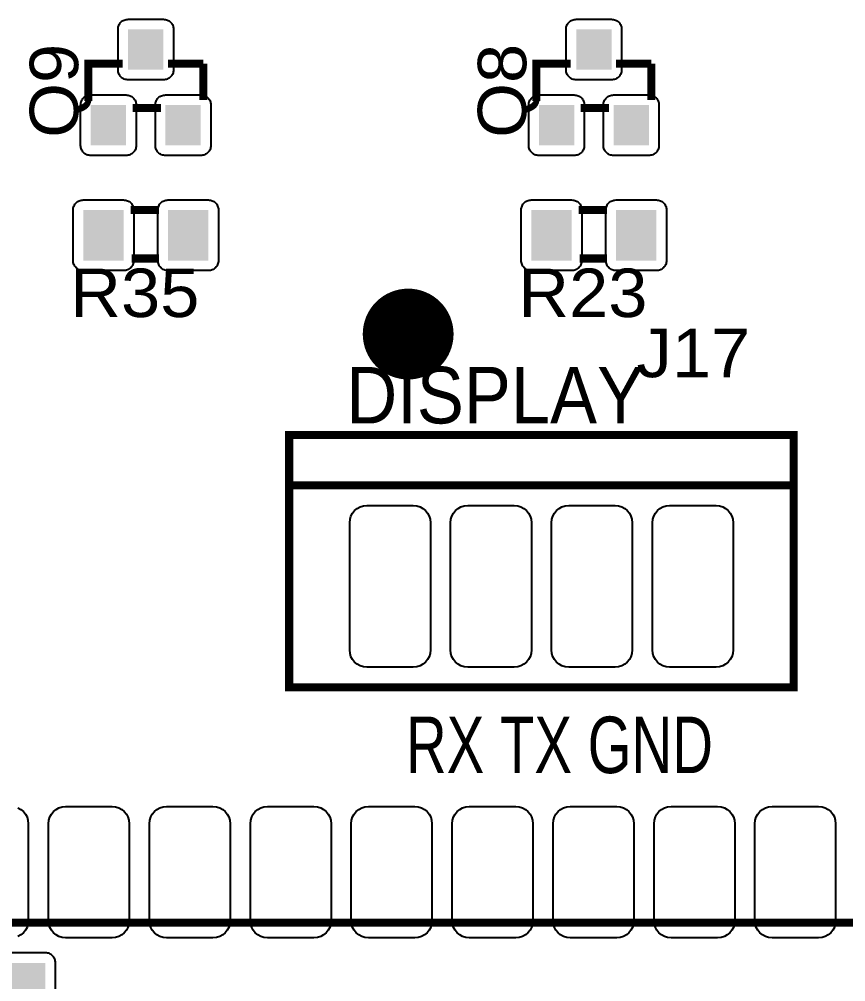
# Model space of a CAD drawing. Header units: inches. Extents: x 18.7 to 39.4, y 4.3 to 20.5.
# Drawn here: x 32.329 to 33.558, y 12.969 to 14.4 of the extents above; entities that cross this region are included whole.
import ezdxf

# ---------------------------------------------------------------- set-up
doc = ezdxf.new("R2010")
doc.units = ezdxf.units.IN
doc.header["$MEASUREMENT"] = 0
doc.styles.get("Standard").update_dxf_attribs({"font": 'arial.ttf'})

# ---------------------------------------------------------------- blocks, each defined once
blk = doc.blocks.new('RPAD')
blk.add_trace([(-0.5, -0.5), (-0.5, 0.5), (0.5, -0.5), (0.5, 0.5)])
blk = doc.blocks.new('EPAD')
at = {"const_width": 0.5}
blk.add_lwpolyline([(-0.25, 0, 1), (0.25, 0, 1)], format="xyb", close=True, dxfattribs=at)
blk = doc.blocks.new('NextionControl')
for points in [[(45.5058, 12.9191), (45.4533, 12.9191), (45.4518, 12.9192), (45.4503, 12.9194), (45.4488, 12.9198), (45.4474, 12.9203), (45.4461, 12.9209), (45.4449, 12.9216), (45.4437, 12.9225), (45.4427, 12.9234), (45.4417, 12.9245), (45.4409, 12.9257), (45.4401, 12.9269), (45.4395, 12.9282), (45.439, 12.9296), (45.4386, 12.931), (45.4384, 12.9326), (45.4383, 12.9341), (45.4383, 12.9941), (45.4384, 12.9957), (45.4386, 12.9972), (45.439, 12.9986), (45.4395, 13), (45.4401, 13.0013), (45.4409, 13.0026), (45.4417, 13.0037), (45.4427, 13.0048), (45.4437, 13.0057), (45.4449, 13.0066), (45.4461, 13.0073), (45.4474, 13.008), (45.4488, 13.0084), (45.4503, 13.0088), (45.4518, 13.009), (45.4533, 13.0091), (45.5058, 13.0091), (45.5074, 13.009), (45.5089, 13.0088), (45.5104, 13.0084), (45.5117, 13.008), (45.5131, 13.0073), (45.5143, 13.0066), (45.5154, 13.0057), (45.5165, 13.0048), (45.5175, 13.0037), (45.5183, 13.0026), (45.5191, 13.0013), (45.5197, 13), (45.5202, 12.9986), (45.5205, 12.9972), (45.5208, 12.9957), (45.5208, 12.9941), (45.5208, 12.9341), (45.5208, 12.9326), (45.5205, 12.931), (45.5202, 12.9296), (45.5197, 12.9282), (45.5191, 12.9269), (45.5183, 12.9257), (45.5175, 12.9245), (45.5165, 12.9234), (45.5154, 12.9225), (45.5143, 12.9216), (45.5131, 12.9209), (45.5117, 12.9203), (45.5104, 12.9198), (45.5089, 12.9194), (45.5074, 12.9192), (45.5058, 12.9191)], [(46.1718, 12.9191), (46.1193, 12.9191), (46.1178, 12.9192), (46.1163, 12.9194), (46.1148, 12.9198), (46.1134, 12.9203), (46.1121, 12.9209), (46.1109, 12.9216), (46.1097, 12.9225), (46.1087, 12.9234), (46.1077, 12.9245), (46.1069, 12.9257), (46.1061, 12.9269), (46.1055, 12.9282), (46.105, 12.9296), (46.1046, 12.931), (46.1044, 12.9326), (46.1043, 12.9341), (46.1043, 12.9941), (46.1044, 12.9957), (46.1046, 12.9972), (46.105, 12.9986), (46.1055, 13), (46.1061, 13.0013), (46.1069, 13.0026), (46.1077, 13.0037), (46.1087, 13.0048), (46.1097, 13.0057), (46.1109, 13.0066), (46.1121, 13.0073), (46.1134, 13.008), (46.1148, 13.0084), (46.1163, 13.0088), (46.1178, 13.009), (46.1193, 13.0091), (46.1718, 13.0091), (46.1734, 13.009), (46.1749, 13.0088), (46.1764, 13.0084), (46.1777, 13.008), (46.1791, 13.0073), (46.1803, 13.0066), (46.1814, 13.0057), (46.1825, 13.0048), (46.1835, 13.0037), (46.1843, 13.0026), (46.1851, 13.0013), (46.1857, 13), (46.1862, 12.9986), (46.1865, 12.9972), (46.1868, 12.9957), (46.1868, 12.9941), (46.1868, 12.9341), (46.1868, 12.9326), (46.1865, 12.931), (46.1862, 12.9296), (46.1857, 12.9282), (46.1851, 12.9269), (46.1843, 12.9257), (46.1835, 12.9245), (46.1825, 12.9234), (46.1814, 12.9225), (46.1803, 12.9216), (46.1791, 12.9209), (46.1777, 12.9203), (46.1764, 12.9198), (46.1749, 12.9194), (46.1734, 12.9192), (46.1718, 12.9191)], [(45.4503, 12.8066), (45.3978, 12.8066), (45.3963, 12.8067), (45.3948, 12.8069), (45.3933, 12.8073), (45.3919, 12.8078), (45.3906, 12.8084), (45.3894, 12.8091), (45.3882, 12.81), (45.3872, 12.8109), (45.3862, 12.812), (45.3854, 12.8132), (45.3846, 12.8144), (45.384, 12.8157), (45.3835, 12.8171), (45.3831, 12.8185), (45.3829, 12.8201), (45.3828, 12.8216), (45.3828, 12.8816), (45.3829, 12.8832), (45.3831, 12.8847), (45.3835, 12.8861), (45.384, 12.8875), (45.3846, 12.8888), (45.3854, 12.8901), (45.3862, 12.8912), (45.3872, 12.8923), (45.3882, 12.8932), (45.3894, 12.8941), (45.3906, 12.8948), (45.3919, 12.8955), (45.3933, 12.8959), (45.3948, 12.8963), (45.3963, 12.8965), (45.3978, 12.8966), (45.4503, 12.8966), (45.4519, 12.8965), (45.4534, 12.8963), (45.4549, 12.8959), (45.4562, 12.8955), (45.4576, 12.8948), (45.4588, 12.8941), (45.4599, 12.8932), (45.461, 12.8923), (45.462, 12.8912), (45.4628, 12.8901), (45.4636, 12.8888), (45.4642, 12.8875), (45.4647, 12.8861), (45.465, 12.8847), (45.4653, 12.8832), (45.4653, 12.8816), (45.4653, 12.8216), (45.4653, 12.8201), (45.465, 12.8185), (45.4647, 12.8171), (45.4642, 12.8157), (45.4636, 12.8144), (45.4628, 12.8132), (45.462, 12.812), (45.461, 12.8109), (45.4599, 12.81), (45.4588, 12.8091), (45.4576, 12.8084), (45.4562, 12.8078), (45.4549, 12.8073), (45.4534, 12.8069), (45.4519, 12.8067), (45.4503, 12.8066)], [(45.5613, 12.8066), (45.5088, 12.8066), (45.5073, 12.8067), (45.5058, 12.8069), (45.5043, 12.8073), (45.5029, 12.8078), (45.5016, 12.8084), (45.5004, 12.8091), (45.4992, 12.81), (45.4982, 12.8109), (45.4972, 12.812), (45.4964, 12.8132), (45.4956, 12.8144), (45.495, 12.8157), (45.4945, 12.8171), (45.4941, 12.8185), (45.4939, 12.8201), (45.4938, 12.8216), (45.4938, 12.8816), (45.4939, 12.8832), (45.4941, 12.8847), (45.4945, 12.8861), (45.495, 12.8875), (45.4956, 12.8888), (45.4964, 12.8901), (45.4972, 12.8912), (45.4982, 12.8923), (45.4992, 12.8932), (45.5004, 12.8941), (45.5016, 12.8948), (45.5029, 12.8955), (45.5043, 12.8959), (45.5058, 12.8963), (45.5073, 12.8965), (45.5088, 12.8966), (45.5613, 12.8966), (45.5629, 12.8965), (45.5644, 12.8963), (45.5659, 12.8959), (45.5672, 12.8955), (45.5686, 12.8948), (45.5698, 12.8941), (45.5709, 12.8932), (45.572, 12.8923), (45.573, 12.8912), (45.5738, 12.8901), (45.5746, 12.8888), (45.5752, 12.8875), (45.5757, 12.8861), (45.576, 12.8847), (45.5763, 12.8832), (45.5763, 12.8816), (45.5763, 12.8216), (45.5763, 12.8201), (45.576, 12.8185), (45.5757, 12.8171), (45.5752, 12.8157), (45.5746, 12.8144), (45.5738, 12.8132), (45.573, 12.812), (45.572, 12.8109), (45.5709, 12.81), (45.5698, 12.8091), (45.5686, 12.8084), (45.5672, 12.8078), (45.5659, 12.8073), (45.5644, 12.8069), (45.5629, 12.8067), (45.5613, 12.8066)], [(46.1163, 12.8066), (46.0638, 12.8066), (46.0623, 12.8067), (46.0608, 12.8069), (46.0593, 12.8073), (46.0579, 12.8078), (46.0566, 12.8084), (46.0554, 12.8091), (46.0542, 12.81), (46.0532, 12.8109), (46.0522, 12.812), (46.0514, 12.8132), (46.0506, 12.8144), (46.05, 12.8157), (46.0495, 12.8171), (46.0491, 12.8185), (46.0489, 12.8201), (46.0488, 12.8216), (46.0488, 12.8816), (46.0489, 12.8832), (46.0491, 12.8847), (46.0495, 12.8861), (46.05, 12.8875), (46.0506, 12.8888), (46.0514, 12.8901), (46.0522, 12.8912), (46.0532, 12.8923), (46.0542, 12.8932), (46.0554, 12.8941), (46.0566, 12.8948), (46.0579, 12.8955), (46.0593, 12.8959), (46.0608, 12.8963), (46.0623, 12.8965), (46.0638, 12.8966), (46.1163, 12.8966), (46.1179, 12.8965), (46.1194, 12.8963), (46.1209, 12.8959), (46.1222, 12.8955), (46.1236, 12.8948), (46.1248, 12.8941), (46.1259, 12.8932), (46.127, 12.8923), (46.128, 12.8912), (46.1288, 12.8901), (46.1296, 12.8888), (46.1302, 12.8875), (46.1307, 12.8861), (46.131, 12.8847), (46.1313, 12.8832), (46.1313, 12.8816), (46.1313, 12.8216), (46.1313, 12.8201), (46.131, 12.8185), (46.1307, 12.8171), (46.1302, 12.8157), (46.1296, 12.8144), (46.1288, 12.8132), (46.128, 12.812), (46.127, 12.8109), (46.1259, 12.81), (46.1248, 12.8091), (46.1236, 12.8084), (46.1222, 12.8078), (46.1209, 12.8073), (46.1194, 12.8069), (46.1179, 12.8067), (46.1163, 12.8066)], [(46.2273, 12.8066), (46.1748, 12.8066), (46.1733, 12.8067), (46.1718, 12.8069), (46.1703, 12.8073), (46.1689, 12.8078), (46.1676, 12.8084), (46.1664, 12.8091), (46.1652, 12.81), (46.1642, 12.8109), (46.1632, 12.812), (46.1624, 12.8132), (46.1616, 12.8144), (46.161, 12.8157), (46.1605, 12.8171), (46.1601, 12.8185), (46.1599, 12.8201), (46.1598, 12.8216), (46.1598, 12.8816), (46.1599, 12.8832), (46.1601, 12.8847), (46.1605, 12.8861), (46.161, 12.8875), (46.1616, 12.8888), (46.1624, 12.8901), (46.1632, 12.8912), (46.1642, 12.8923), (46.1652, 12.8932), (46.1664, 12.8941), (46.1676, 12.8948), (46.1689, 12.8955), (46.1703, 12.8959), (46.1718, 12.8963), (46.1733, 12.8965), (46.1748, 12.8966), (46.2273, 12.8966), (46.2289, 12.8965), (46.2304, 12.8963), (46.2319, 12.8959), (46.2332, 12.8955), (46.2346, 12.8948), (46.2358, 12.8941), (46.2369, 12.8932), (46.238, 12.8923), (46.239, 12.8912), (46.2398, 12.8901), (46.2406, 12.8888), (46.2412, 12.8875), (46.2417, 12.8861), (46.242, 12.8847), (46.2423, 12.8832), (46.2423, 12.8816), (46.2423, 12.8216), (46.2423, 12.8201), (46.242, 12.8185), (46.2417, 12.8171), (46.2412, 12.8157), (46.2406, 12.8144), (46.2398, 12.8132), (46.239, 12.812), (46.238, 12.8109), (46.2369, 12.81), (46.2358, 12.8091), (46.2346, 12.8084), (46.2332, 12.8078), (46.2319, 12.8073), (46.2304, 12.8069), (46.2289, 12.8067), (46.2273, 12.8066)], [(45.4466, 12.6356), (45.3866, 12.6356), (45.385, 12.6357), (45.3835, 12.6359), (45.3821, 12.6363), (45.3807, 12.6368), (45.3794, 12.6374), (45.3781, 12.6381), (45.377, 12.639), (45.3759, 12.6399), (45.375, 12.641), (45.3741, 12.6422), (45.3734, 12.6434), (45.3728, 12.6447), (45.3723, 12.6461), (45.3719, 12.6475), (45.3717, 12.6491), (45.3716, 12.6506), (45.3716, 12.7256), (45.3717, 12.7272), (45.3719, 12.7287), (45.3723, 12.7301), (45.3728, 12.7315), (45.3734, 12.7328), (45.3741, 12.7341), (45.375, 12.7352), (45.3759, 12.7363), (45.377, 12.7372), (45.3781, 12.7381), (45.3794, 12.7388), (45.3807, 12.7395), (45.3821, 12.7399), (45.3835, 12.7403), (45.385, 12.7405), (45.3866, 12.7406), (45.4466, 12.7406), (45.4482, 12.7405), (45.4497, 12.7403), (45.4511, 12.7399), (45.4525, 12.7395), (45.4538, 12.7388), (45.455, 12.7381), (45.4562, 12.7372), (45.4573, 12.7363), (45.4582, 12.7352), (45.4591, 12.7341), (45.4598, 12.7328), (45.4604, 12.7315), (45.4609, 12.7301), (45.4613, 12.7287), (45.4615, 12.7272), (45.4616, 12.7256), (45.4616, 12.6506), (45.4615, 12.6491), (45.4613, 12.6475), (45.4609, 12.6461), (45.4604, 12.6447), (45.4598, 12.6434), (45.4591, 12.6422), (45.4582, 12.641), (45.4573, 12.6399), (45.4562, 12.639), (45.455, 12.6381), (45.4538, 12.6374), (45.4525, 12.6368), (45.4511, 12.6363), (45.4497, 12.6359), (45.4482, 12.6357), (45.4466, 12.6356)], [(45.5726, 12.6356), (45.5126, 12.6356), (45.511, 12.6357), (45.5095, 12.6359), (45.5081, 12.6363), (45.5067, 12.6368), (45.5054, 12.6374), (45.5041, 12.6381), (45.503, 12.639), (45.5019, 12.6399), (45.501, 12.641), (45.5001, 12.6422), (45.4994, 12.6434), (45.4988, 12.6447), (45.4983, 12.6461), (45.4979, 12.6475), (45.4977, 12.6491), (45.4976, 12.6506), (45.4976, 12.7256), (45.4977, 12.7272), (45.4979, 12.7287), (45.4983, 12.7301), (45.4988, 12.7315), (45.4994, 12.7328), (45.5001, 12.7341), (45.501, 12.7352), (45.5019, 12.7363), (45.503, 12.7372), (45.5041, 12.7381), (45.5054, 12.7388), (45.5067, 12.7395), (45.5081, 12.7399), (45.5095, 12.7403), (45.511, 12.7405), (45.5126, 12.7406), (45.5726, 12.7406), (45.5742, 12.7405), (45.5757, 12.7403), (45.5771, 12.7399), (45.5785, 12.7395), (45.5798, 12.7388), (45.581, 12.7381), (45.5822, 12.7372), (45.5833, 12.7363), (45.5842, 12.7352), (45.5851, 12.7341), (45.5858, 12.7328), (45.5864, 12.7315), (45.5869, 12.7301), (45.5873, 12.7287), (45.5875, 12.7272), (45.5876, 12.7256), (45.5876, 12.6506), (45.5875, 12.6491), (45.5873, 12.6475), (45.5869, 12.6461), (45.5864, 12.6447), (45.5858, 12.6434), (45.5851, 12.6422), (45.5842, 12.641), (45.5833, 12.6399), (45.5822, 12.639), (45.581, 12.6381), (45.5798, 12.6374), (45.5785, 12.6368), (45.5771, 12.6363), (45.5757, 12.6359), (45.5742, 12.6357), (45.5726, 12.6356)], [(46.1126, 12.6356), (46.0526, 12.6356), (46.051, 12.6357), (46.0495, 12.6359), (46.0481, 12.6363), (46.0467, 12.6368), (46.0454, 12.6374), (46.0441, 12.6381), (46.043, 12.639), (46.0419, 12.6399), (46.041, 12.641), (46.0401, 12.6422), (46.0394, 12.6434), (46.0388, 12.6447), (46.0383, 12.6461), (46.0379, 12.6475), (46.0377, 12.6491), (46.0376, 12.6506), (46.0376, 12.7256), (46.0377, 12.7272), (46.0379, 12.7287), (46.0383, 12.7301), (46.0388, 12.7315), (46.0394, 12.7328), (46.0401, 12.7341), (46.041, 12.7352), (46.0419, 12.7363), (46.043, 12.7372), (46.0441, 12.7381), (46.0454, 12.7388), (46.0467, 12.7395), (46.0481, 12.7399), (46.0495, 12.7403), (46.051, 12.7405), (46.0526, 12.7406), (46.1126, 12.7406), (46.1142, 12.7405), (46.1157, 12.7403), (46.1171, 12.7399), (46.1185, 12.7395), (46.1198, 12.7388), (46.121, 12.7381), (46.1222, 12.7372), (46.1233, 12.7363), (46.1242, 12.7352), (46.1251, 12.7341), (46.1258, 12.7328), (46.1264, 12.7315), (46.1269, 12.7301), (46.1273, 12.7287), (46.1275, 12.7272), (46.1276, 12.7256), (46.1276, 12.6506), (46.1275, 12.6491), (46.1273, 12.6475), (46.1269, 12.6461), (46.1264, 12.6447), (46.1258, 12.6434), (46.1251, 12.6422), (46.1242, 12.641), (46.1233, 12.6399), (46.1222, 12.639), (46.121, 12.6381), (46.1198, 12.6374), (46.1185, 12.6368), (46.1171, 12.6363), (46.1157, 12.6359), (46.1142, 12.6357), (46.1126, 12.6356)], [(46.2386, 12.6356), (46.1786, 12.6356), (46.177, 12.6357), (46.1755, 12.6359), (46.1741, 12.6363), (46.1727, 12.6368), (46.1714, 12.6374), (46.1701, 12.6381), (46.169, 12.639), (46.1679, 12.6399), (46.167, 12.641), (46.1661, 12.6422), (46.1654, 12.6434), (46.1648, 12.6447), (46.1643, 12.6461), (46.1639, 12.6475), (46.1637, 12.6491), (46.1636, 12.6506), (46.1636, 12.7256), (46.1637, 12.7272), (46.1639, 12.7287), (46.1643, 12.7301), (46.1648, 12.7315), (46.1654, 12.7328), (46.1661, 12.7341), (46.167, 12.7352), (46.1679, 12.7363), (46.169, 12.7372), (46.1701, 12.7381), (46.1714, 12.7388), (46.1727, 12.7395), (46.1741, 12.7399), (46.1755, 12.7403), (46.177, 12.7405), (46.1786, 12.7406), (46.2386, 12.7406), (46.2402, 12.7405), (46.2417, 12.7403), (46.2431, 12.7399), (46.2445, 12.7395), (46.2458, 12.7388), (46.247, 12.7381), (46.2482, 12.7372), (46.2493, 12.7363), (46.2502, 12.7352), (46.2511, 12.7341), (46.2518, 12.7328), (46.2524, 12.7315), (46.2529, 12.7301), (46.2533, 12.7287), (46.2535, 12.7272), (46.2536, 12.7256), (46.2536, 12.6506), (46.2535, 12.6491), (46.2533, 12.6475), (46.2529, 12.6461), (46.2524, 12.6447), (46.2518, 12.6434), (46.2511, 12.6422), (46.2502, 12.641), (46.2493, 12.6399), (46.2482, 12.639), (46.247, 12.6381), (46.2458, 12.6374), (46.2445, 12.6368), (46.2431, 12.6363), (46.2417, 12.6359), (46.2402, 12.6357), (46.2386, 12.6356)], [(45.8082, 12.2864), (45.8772, 12.2864), (45.8824, 12.2858), (45.8872, 12.2844), (45.8915, 12.2821), (45.8953, 12.279), (45.8984, 12.2752), (45.9007, 12.2709), (45.9022, 12.2661), (45.9027, 12.2609), (45.9027, 12.0719), (45.9022, 12.0666), (45.9007, 12.0618), (45.8984, 12.0575), (45.8953, 12.0537), (45.8915, 12.0506), (45.8872, 12.0483), (45.8824, 12.0469), (45.8772, 12.0464), (45.8082, 12.0464), (45.803, 12.0469), (45.7981, 12.0483), (45.7938, 12.0506), (45.79, 12.0537), (45.787, 12.0575), (45.7846, 12.0618), (45.7832, 12.0666), (45.7827, 12.0719), (45.7827, 12.2609), (45.7832, 12.2661), (45.7846, 12.2709), (45.787, 12.2752), (45.79, 12.279), (45.7938, 12.2821), (45.7981, 12.2844), (45.803, 12.2858), (45.8082, 12.2864)], [(45.9582, 12.2864), (46.0272, 12.2864), (46.0324, 12.2858), (46.0372, 12.2844), (46.0415, 12.2821), (46.0453, 12.279), (46.0484, 12.2752), (46.0507, 12.2709), (46.0522, 12.2661), (46.0527, 12.2609), (46.0527, 12.0719), (46.0522, 12.0666), (46.0507, 12.0618), (46.0484, 12.0575), (46.0453, 12.0537), (46.0415, 12.0506), (46.0372, 12.0483), (46.0324, 12.0469), (46.0272, 12.0464), (45.9582, 12.0464), (45.953, 12.0469), (45.9481, 12.0483), (45.9438, 12.0506), (45.94, 12.0537), (45.937, 12.0575), (45.9346, 12.0618), (45.9332, 12.0666), (45.9327, 12.0719), (45.9327, 12.2609), (45.9332, 12.2661), (45.9346, 12.2709), (45.937, 12.2752), (45.94, 12.279), (45.9438, 12.2821), (45.9481, 12.2844), (45.953, 12.2858), (45.9582, 12.2864)], [(46.1082, 12.2864), (46.1772, 12.2864), (46.1824, 12.2858), (46.1872, 12.2844), (46.1915, 12.2821), (46.1953, 12.279), (46.1984, 12.2752), (46.2007, 12.2709), (46.2022, 12.2661), (46.2027, 12.2609), (46.2027, 12.0719), (46.2022, 12.0666), (46.2007, 12.0618), (46.1984, 12.0575), (46.1953, 12.0537), (46.1915, 12.0506), (46.1872, 12.0483), (46.1824, 12.0469), (46.1772, 12.0464), (46.1082, 12.0464), (46.103, 12.0469), (46.0981, 12.0483), (46.0938, 12.0506), (46.09, 12.0537), (46.087, 12.0575), (46.0846, 12.0618), (46.0832, 12.0666), (46.0827, 12.0719), (46.0827, 12.2609), (46.0832, 12.2661), (46.0846, 12.2709), (46.087, 12.2752), (46.09, 12.279), (46.0938, 12.2821), (46.0981, 12.2844), (46.103, 12.2858), (46.1082, 12.2864)], [(46.2582, 12.2864), (46.3272, 12.2864), (46.3324, 12.2858), (46.3372, 12.2844), (46.3415, 12.2821), (46.3453, 12.279), (46.3484, 12.2752), (46.3507, 12.2709), (46.3522, 12.2661), (46.3527, 12.2609), (46.3527, 12.0719), (46.3522, 12.0666), (46.3507, 12.0618), (46.3484, 12.0575), (46.3453, 12.0537), (46.3415, 12.0506), (46.3372, 12.0483), (46.3324, 12.0469), (46.3272, 12.0464), (46.2582, 12.0464), (46.253, 12.0469), (46.2481, 12.0483), (46.2438, 12.0506), (46.24, 12.0537), (46.237, 12.0575), (46.2346, 12.0618), (46.2332, 12.0666), (46.2327, 12.0719), (46.2327, 12.2609), (46.2332, 12.2661), (46.2346, 12.2709), (46.237, 12.2752), (46.24, 12.279), (46.2438, 12.2821), (46.2481, 12.2844), (46.253, 12.2858), (46.2582, 12.2864)], [(45.4295, 11.6442), (45.3605, 11.6442), (45.3553, 11.6447), (45.3505, 11.6461), (45.3462, 11.6484), (45.3424, 11.6515), (45.3393, 11.6553), (45.337, 11.6596), (45.3355, 11.6644), (45.335, 11.6697), (45.335, 11.8137), (45.3355, 11.8189), (45.337, 11.8237), (45.3393, 11.828), (45.3424, 11.8318), (45.3462, 11.8349), (45.3505, 11.8372), (45.3553, 11.8386), (45.3605, 11.8392), (45.4295, 11.8392), (45.4347, 11.8386), (45.4396, 11.8372), (45.4439, 11.8349), (45.4477, 11.8318), (45.4507, 11.828), (45.4531, 11.8237), (45.4545, 11.8189), (45.455, 11.8137), (45.455, 11.6697), (45.4545, 11.6644), (45.4531, 11.6596), (45.4507, 11.6553), (45.4477, 11.6515), (45.4439, 11.6484), (45.4396, 11.6461), (45.4347, 11.6447), (45.4295, 11.6442)], [(45.5795, 11.6442), (45.5105, 11.6442), (45.5053, 11.6447), (45.5005, 11.6461), (45.4962, 11.6484), (45.4924, 11.6515), (45.4893, 11.6553), (45.487, 11.6596), (45.4855, 11.6644), (45.485, 11.6697), (45.485, 11.8137), (45.4855, 11.8189), (45.487, 11.8237), (45.4893, 11.828), (45.4924, 11.8318), (45.4962, 11.8349), (45.5005, 11.8372), (45.5053, 11.8386), (45.5105, 11.8392), (45.5795, 11.8392), (45.5847, 11.8386), (45.5896, 11.8372), (45.5939, 11.8349), (45.5977, 11.8318), (45.6007, 11.828), (45.6031, 11.8237), (45.6045, 11.8189), (45.605, 11.8137), (45.605, 11.6697), (45.6045, 11.6644), (45.6031, 11.6596), (45.6007, 11.6553), (45.5977, 11.6515), (45.5939, 11.6484), (45.5896, 11.6461), (45.5847, 11.6447), (45.5795, 11.6442)], [(45.7295, 11.6442), (45.6605, 11.6442), (45.6553, 11.6447), (45.6505, 11.6461), (45.6462, 11.6484), (45.6424, 11.6515), (45.6393, 11.6553), (45.637, 11.6596), (45.6355, 11.6644), (45.635, 11.6697), (45.635, 11.8137), (45.6355, 11.8189), (45.637, 11.8237), (45.6393, 11.828), (45.6424, 11.8318), (45.6462, 11.8349), (45.6505, 11.8372), (45.6553, 11.8386), (45.6605, 11.8392), (45.7295, 11.8392), (45.7347, 11.8386), (45.7396, 11.8372), (45.7439, 11.8349), (45.7477, 11.8318), (45.7507, 11.828), (45.7531, 11.8237), (45.7545, 11.8189), (45.755, 11.8137), (45.755, 11.6697), (45.7545, 11.6644), (45.7531, 11.6596), (45.7507, 11.6553), (45.7477, 11.6515), (45.7439, 11.6484), (45.7396, 11.6461), (45.7347, 11.6447), (45.7295, 11.6442)], [(45.8795, 11.6442), (45.8105, 11.6442), (45.8053, 11.6447), (45.8005, 11.6461), (45.7962, 11.6484), (45.7924, 11.6515), (45.7893, 11.6553), (45.787, 11.6596), (45.7855, 11.6644), (45.785, 11.6697), (45.785, 11.8137), (45.7855, 11.8189), (45.787, 11.8237), (45.7893, 11.828), (45.7924, 11.8318), (45.7962, 11.8349), (45.8005, 11.8372), (45.8053, 11.8386), (45.8105, 11.8392), (45.8795, 11.8392), (45.8847, 11.8386), (45.8896, 11.8372), (45.8939, 11.8349), (45.8977, 11.8318), (45.9007, 11.828), (45.9031, 11.8237), (45.9045, 11.8189), (45.905, 11.8137), (45.905, 11.6697), (45.9045, 11.6644), (45.9031, 11.6596), (45.9007, 11.6553), (45.8977, 11.6515), (45.8939, 11.6484), (45.8896, 11.6461), (45.8847, 11.6447), (45.8795, 11.6442)], [(46.0295, 11.6442), (45.9605, 11.6442), (45.9553, 11.6447), (45.9505, 11.6461), (45.9462, 11.6484), (45.9424, 11.6515), (45.9393, 11.6553), (45.937, 11.6596), (45.9355, 11.6644), (45.935, 11.6697), (45.935, 11.8137), (45.9355, 11.8189), (45.937, 11.8237), (45.9393, 11.828), (45.9424, 11.8318), (45.9462, 11.8349), (45.9505, 11.8372), (45.9553, 11.8386), (45.9605, 11.8392), (46.0295, 11.8392), (46.0347, 11.8386), (46.0396, 11.8372), (46.0439, 11.8349), (46.0477, 11.8318), (46.0507, 11.828), (46.0531, 11.8237), (46.0545, 11.8189), (46.055, 11.8137), (46.055, 11.6697), (46.0545, 11.6644), (46.0531, 11.6596), (46.0507, 11.6553), (46.0477, 11.6515), (46.0439, 11.6484), (46.0396, 11.6461), (46.0347, 11.6447), (46.0295, 11.6442)], [(46.1795, 11.6442), (46.1105, 11.6442), (46.1053, 11.6447), (46.1005, 11.6461), (46.0962, 11.6484), (46.0924, 11.6515), (46.0893, 11.6553), (46.087, 11.6596), (46.0855, 11.6644), (46.085, 11.6697), (46.085, 11.8137), (46.0855, 11.8189), (46.087, 11.8237), (46.0893, 11.828), (46.0924, 11.8318), (46.0962, 11.8349), (46.1005, 11.8372), (46.1053, 11.8386), (46.1105, 11.8392), (46.1795, 11.8392), (46.1847, 11.8386), (46.1896, 11.8372), (46.1939, 11.8349), (46.1977, 11.8318), (46.2007, 11.828), (46.2031, 11.8237), (46.2045, 11.8189), (46.205, 11.8137), (46.205, 11.6697), (46.2045, 11.6644), (46.2031, 11.6596), (46.2007, 11.6553), (46.1977, 11.6515), (46.1939, 11.6484), (46.1896, 11.6461), (46.1847, 11.6447), (46.1795, 11.6442)], [(46.3295, 11.6442), (46.2605, 11.6442), (46.2553, 11.6447), (46.2505, 11.6461), (46.2462, 11.6484), (46.2424, 11.6515), (46.2393, 11.6553), (46.237, 11.6596), (46.2355, 11.6644), (46.235, 11.6697), (46.235, 11.8137), (46.2355, 11.8189), (46.237, 11.8237), (46.2393, 11.828), (46.2424, 11.8318), (46.2462, 11.8349), (46.2505, 11.8372), (46.2553, 11.8386), (46.2605, 11.8392), (46.3295, 11.8392), (46.3347, 11.8386), (46.3396, 11.8372), (46.3439, 11.8349), (46.3477, 11.8318), (46.3507, 11.828), (46.3531, 11.8237), (46.3545, 11.8189), (46.355, 11.8137), (46.355, 11.6697), (46.3545, 11.6644), (46.3531, 11.6596), (46.3507, 11.6553), (46.3477, 11.6515), (46.3439, 11.6484), (46.3396, 11.6461), (46.3347, 11.6447), (46.3295, 11.6442)], [(46.4795, 11.6442), (46.4105, 11.6442), (46.4053, 11.6447), (46.4005, 11.6461), (46.3962, 11.6484), (46.3924, 11.6515), (46.3893, 11.6553), (46.387, 11.6596), (46.3855, 11.6644), (46.385, 11.6697), (46.385, 11.8137), (46.3855, 11.8189), (46.387, 11.8237), (46.3893, 11.828), (46.3924, 11.8318), (46.3962, 11.8349), (46.4005, 11.8372), (46.4053, 11.8386), (46.4105, 11.8392), (46.4795, 11.8392), (46.4847, 11.8386), (46.4896, 11.8372), (46.4939, 11.8349), (46.4977, 11.8318), (46.5007, 11.828), (46.5031, 11.8237), (46.5045, 11.8189), (46.505, 11.8137), (46.505, 11.6697), (46.5045, 11.6644), (46.5031, 11.6596), (46.5007, 11.6553), (46.4977, 11.6515), (46.4939, 11.6484), (46.4896, 11.6461), (46.4847, 11.6447), (46.4795, 11.6442)]]:
    blk.add_lwpolyline(points, close=True)
at = {"const_width": 0.012}
for points in [[(45.3941, 12.8876), (45.3941, 12.9431), (45.4451, 12.9431)], [(45.3941, 12.8876), (45.3941, 12.9431), (45.4451, 12.9431)], [(45.3941, 12.8876), (45.3941, 12.9431), (45.4451, 12.9431)], [(45.5651, 12.9431), (45.5126, 12.9431)], [(45.5651, 12.9431), (45.5126, 12.9431)], [(45.5651, 12.9431), (45.5126, 12.9431)], [(45.5651, 12.9431), (45.5651, 12.8891)], [(45.5651, 12.9431), (45.5651, 12.8891)], [(45.5651, 12.9431), (45.5651, 12.8891)], [(46.0601, 12.8876), (46.0601, 12.9431), (46.1111, 12.9431)], [(46.0601, 12.8876), (46.0601, 12.9431), (46.1111, 12.9431)], [(46.0601, 12.8876), (46.0601, 12.9431), (46.1111, 12.9431)], [(46.2311, 12.9431), (46.1786, 12.9431)], [(46.2311, 12.9431), (46.1786, 12.9431)], [(46.2311, 12.9431), (46.1786, 12.9431)], [(46.2311, 12.9431), (46.2311, 12.8891)], [(46.2311, 12.9431), (46.2311, 12.8891)], [(46.2311, 12.9431), (46.2311, 12.8891)], [(45.5021, 12.8771), (45.4601, 12.8771)], [(45.5021, 12.8771), (45.4601, 12.8771)], [(45.5021, 12.8771), (45.4601, 12.8771)], [(46.1681, 12.8771), (46.1261, 12.8771)], [(46.1681, 12.8771), (46.1261, 12.8771)], [(46.1681, 12.8771), (46.1261, 12.8771)], [(45.4991, 12.7256), (45.4571, 12.7256)], [(45.4991, 12.7256), (45.4571, 12.7256)], [(45.4991, 12.7256), (45.4571, 12.7256)], [(46.1651, 12.7256), (46.1231, 12.7256)], [(46.1651, 12.7256), (46.1231, 12.7256)], [(46.1651, 12.7256), (46.1231, 12.7256)], [(45.4991, 12.6536), (45.4586, 12.6536)], [(45.4991, 12.6536), (45.4586, 12.6536)], [(45.4991, 12.6536), (45.4586, 12.6536)], [(46.1651, 12.6536), (46.1246, 12.6536)], [(46.1651, 12.6536), (46.1246, 12.6536)], [(46.1651, 12.6536), (46.1246, 12.6536)], [(45.6927, 12.0164), (46.4427, 12.0164), (46.4427, 12.3914), (45.6927, 12.3914), (45.6927, 12.0164)], [(45.6927, 12.0164), (46.4427, 12.0164), (46.4427, 12.3914), (45.6927, 12.3914), (45.6927, 12.0164)], [(45.6927, 12.0164), (46.4427, 12.0164), (46.4427, 12.3914), (45.6927, 12.3914), (45.6927, 12.0164)], [(45.6927, 12.3164), (46.4427, 12.3164)], [(45.6927, 12.3164), (46.4427, 12.3164)], [(45.6927, 12.3164), (46.4427, 12.3164)], [(43.82, 11.6667), (46.82, 11.6667)], [(43.82, 11.6667), (46.82, 11.6667)], [(43.82, 11.6667), (46.82, 11.6667)]]:
    blk.add_lwpolyline(points, dxfattribs=at)
for points in [[(45.2896, 11.8372), (45.2939, 11.8349), (45.2977, 11.8318), (45.3007, 11.828), (45.3031, 11.8237), (45.3045, 11.8189), (45.305, 11.8137), (45.305, 11.6697), (45.3045, 11.6644), (45.3031, 11.6596), (45.3007, 11.6553), (45.2977, 11.6515), (45.2939, 11.6484), (45.2896, 11.6461)], [(45.3454, 11.4267), (45.3454, 11.6067), (45.3453, 11.6083), (45.3451, 11.6098), (45.3447, 11.6113), (45.3442, 11.6126), (45.3436, 11.614), (45.3429, 11.6152), (45.342, 11.6164), (45.3411, 11.6174), (45.34, 11.6184), (45.3388, 11.6192), (45.3376, 11.62), (45.3363, 11.6206), (45.3349, 11.6211), (45.3335, 11.6214), (45.332, 11.6217), (45.3304, 11.6217), (45.3304, 11.6217), (45.2329, 11.6217)]]:
    blk.add_lwpolyline(points)
at = {"zscale": 1.5, "rotation": 180}
for p, xscale, yscale in [((45.4796, 12.9641), 0.0525, 0.06), ((46.1456, 12.9641), 0.0525, 0.06), ((45.4241, 12.8516), 0.0525, 0.06), ((45.5351, 12.8516), 0.0525, 0.06), ((46.0901, 12.8516), 0.0525, 0.06), ((46.2011, 12.8516), 0.0525, 0.06), ((45.4166, 12.6881), 0.06, 0.07500000000000001), ((45.5426, 12.6881), 0.06, 0.07500000000000001), ((46.0826, 12.6881), 0.06, 0.07500000000000001), ((46.2086, 12.6881), 0.06, 0.07500000000000001)]:
    blk.add_blockref('RPAD', p, dxfattribs=dict(at, xscale=xscale, yscale=yscale))
at = {"zscale": 1.5}
for name, p, xscale, yscale in [('EPAD', (45.8696, 12.5413), 0.135, 0.135), ('RPAD', (45.2816, 11.5167), 0.0975, 0.18)]:
    blk.add_blockref(name, p, dxfattribs=dict(at, xscale=xscale, yscale=yscale))
at = {"width": 1.041667}
for s, p in [('Q9', (45.3791, 12.8329)), ('Q9', (45.3791, 12.8329)), ('Q9', (45.3791, 12.8329)), ('Q8', (46.0451, 12.8329)), ('Q8', (46.0451, 12.8329)), ('Q8', (46.0451, 12.8329))]:
    blk.add_text(s, height=0.072, rotation=90, dxfattribs=at).set_placement(p)
for s, height, width, p in [('R35', 0.072, 1.041667, (45.3671, 12.5666)), ('R35', 0.072, 1.041667, (45.3671, 12.5666)), ('R35', 0.072, 1.041667, (45.3671, 12.5666)), ('R23', 0.072, 1.041667, (46.0331, 12.5666)), ('R23', 0.072, 1.041667, (46.0331, 12.5666)), ('R23', 0.072, 1.041667, (46.0331, 12.5666)), ('J17', 0.072, 1.041667, (46.2091, 12.4772)), ('J17', 0.072, 1.041667, (46.2091, 12.4772)), ('J17', 0.072, 1.041667, (46.2091, 12.4772)), ('DISPLAY', 0.084, 0.892857, (45.7777, 12.4085)), ('DISPLAY', 0.084, 0.892857, (45.7777, 12.4085)), ('DISPLAY', 0.084, 0.892857, (45.7777, 12.4085)), ('RX TX GND', 0.084, 0.714286, (45.8663, 11.8888)), ('RX TX GND', 0.084, 0.714286, (45.8663, 11.8888)), ('RX TX GND', 0.084, 0.714286, (45.8663, 11.8888))]:
    blk.add_text(s, height=height, dxfattribs=dict(width=width)).set_placement(p)

msp = doc.modelspace()

# ---------------------------------------------------------------- block references
msp.add_blockref('NextionControl', (-12.9621, 1.3904))

doc.saveas('drawing.dxf')
